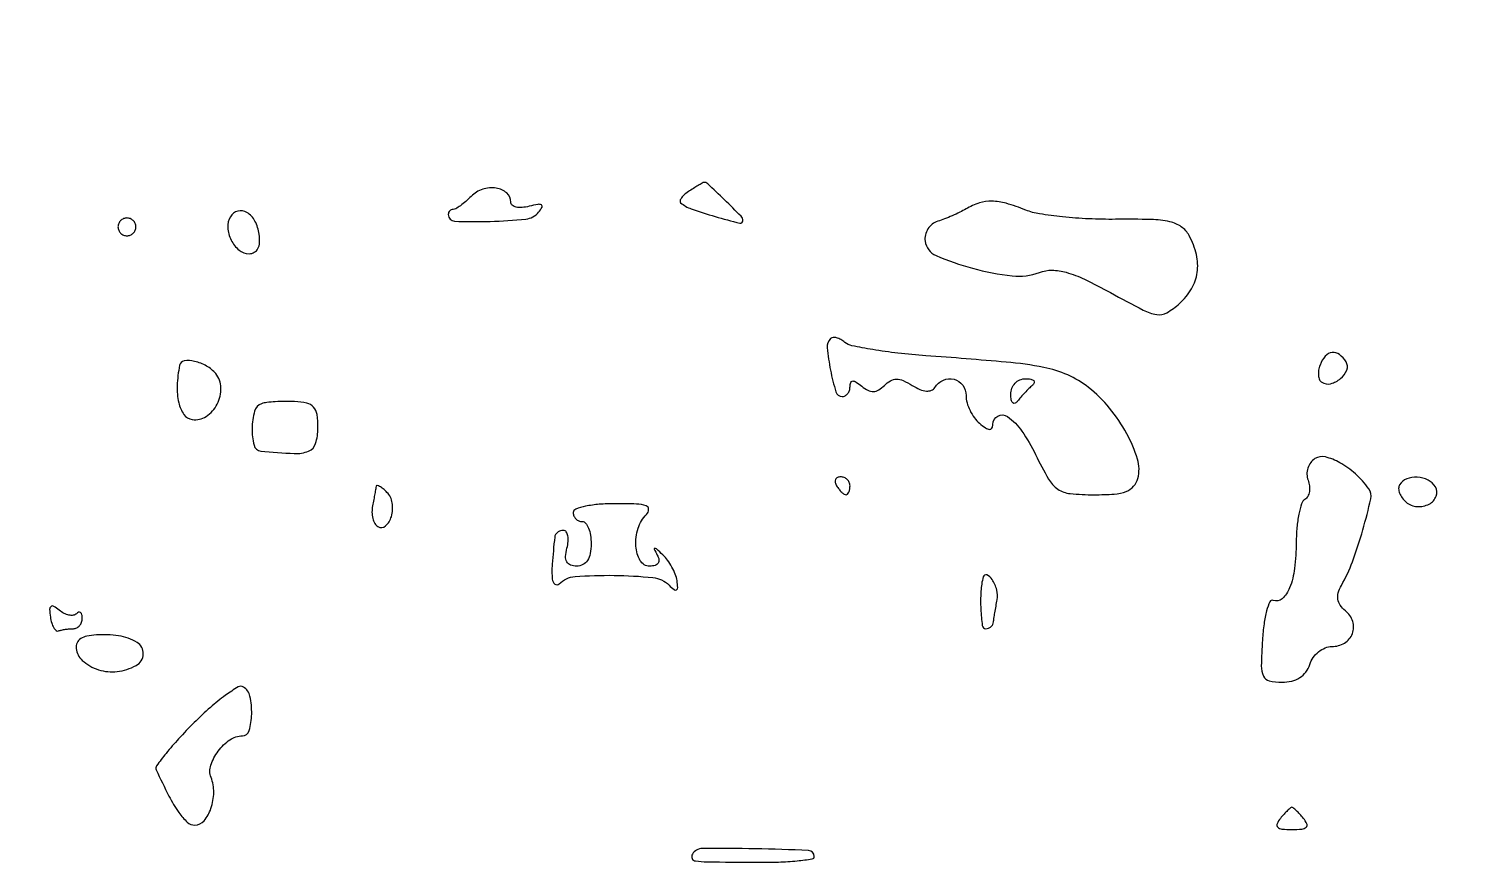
# Model space of a CAD drawing. Extents: x 0 to 5034, y 0 to 2560.
# Drawn here: x 486 to 648.6, y 166.6 to 260.2 of the extents above; entities that cross this region are included whole.
import ezdxf

# ---------------------------------------------------------------- set-up
doc = ezdxf.new("R2010")
doc.units = 0

msp = doc.modelspace()

# ---------------------------------------------------------------- linework, layer by layer
for points in [[(512, 263.248959, 0.000377), (537.766971, 263.219699, 0.000035), (601.115625, 263.199988, 0.000045), (676.65134, 263.188681, 0.000036), (758.5, 263.189695, -0.00005), (959.629134, 263.186606, -0.002021)], [(681.363324, 305.213055, 0.000053), (713.5, 305.453509, -0.000033), (745.636676, 305.695296, -0.00005)], [(629.432217, 304.843757, 0.000025), (653.559375, 305.012553, 0.000082)]]:
    msp.add_lwpolyline(points, format="xyb")
for points in [[(535.564653, 241.421796, -0.017704), (534.953667, 240.852612, -0.022915), (534.352697, 240.377697, -0.021557), (533.828564, 240.034426, -0.151978), (533.535714, 239.964286, 0.118432), (533.331138, 239.929338, 0.107298), (533.156163, 239.804754, 0.098623), (533.038082, 239.608507, 0.084839), (532.995905, 239.371047, 0.404766), (533.693616, 238.640931, 0.016538), (537.682114, 238.617796, 0.019104), (541.687564, 238.880432, 0.196054), (543.122234, 239.647283, 0.045404), (543.499318, 240.196133, 0.402032), (543.432318, 240.454979, 0.187403), (543.042292, 240.526955, 0.016942), (542.057151, 240.304694, -0.04458), (541.269115, 240.172118, -0.075887), (540.604288, 240.221345, -0.113511), (540.163458, 240.435079, -0.227111), (540, 240.77638, 0.215093), (539.539063, 241.798288, 0.145727), (538.362352, 242.343543, 0.11595), (536.850794, 242.212668, 0.117578)], [(560.02896, 242.03906, 0.032703), (559.498904, 241.653157, 0.05848), (559.128406, 241.262788, 0.090139), (558.961896, 240.92895, 0.293627), (559.02896, 240.70283, 0.094205), (560.207951, 240.022423, 0.013443), (562.87932, 239.1706, 0.007785), (565.651896, 238.41452, 0.489687), (566, 238.684724, 0.196982), (565.790195, 239.196608, 0.004818), (563.949215, 241.029489, 0.004359), (562.061534, 242.841106, 0.232221), (561.59699, 242.984687, 0.095773), (561.528105, 242.959733, 0.00104), (561.096373, 242.700593, 0.003224), (560.599784, 242.396733, 0.002087)], [(591, 240.013344, -0.018058), (590.304831, 239.643448, -0.010634), (589.449888, 239.249684, -0.01063), (588.577801, 238.892142, -0.017844), (587.829405, 238.634007, 0.093811), (587.210506, 238.309018, 0.083567), (586.723646, 237.768747, 0.083746), (586.441229, 237.100014, 0.094838), (586.41106, 236.405026, 0.258942), (587.637062, 234.800581, 0.036308), (591.716536, 233.362214, 0.039569), (596.170893, 232.51804, 0.117795), (599.231259, 232.906666, -0.094647), (600.630558, 233.149874, -0.06536), (602.225213, 232.913467, -0.042749), (604.268986, 232.136805, -0.013665), (607.161185, 230.64601, 0.00647), (610.851367, 228.676182, 0.080282), (612.356602, 228.182098, 0.170857), (613.493338, 228.390715, 0.053956), (614.911185, 229.419623, 0.075536), (616.254494, 231.065747, 0.098744), (616.895046, 232.895081, 0.094463), (616.798279, 234.892707, 0.063743), (615.983494, 237.030841, 0.118209), (615.113523, 238.0094, 0.098249), (613.834655, 238.569616, 0.048426), (611.719117, 238.825207, 0.008643), (607.733494, 238.849807, -0.014159), (604.757695, 238.901003, -0.014278), (601.797903, 239.120647, -0.014219), (599.234745, 239.458519, -0.054482), (597.6849, 239.884707, 0.023259), (595.484598, 240.640091, 0.066335), (593.887351, 240.884296, 0.083072), (592.49561, 240.678903, 0.053255)], [(496, 238, 0.099038), (496.076342, 237.618362, 0.097945), (496.29375, 237.29375, 0.097945), (496.618362, 237.076342, 0.099038), (497, 237, 0.099038), (497.381638, 237.076342, 0.097945), (497.70625, 237.29375, 0.097945), (497.923658, 237.618362, 0.099038), (498, 238, 0.099038), (497.923658, 238.381638, 0.097945), (497.70625, 238.70625, 0.097945), (497.381638, 238.923658, 0.099038), (497, 239, 0.099038), (496.618362, 238.923658, 0.097945), (496.29375, 238.70625, 0.097945), (496.076342, 238.381638, 0.099038)], [(508.588396, 239.143028, 0.156595), (508.288213, 237.931634, 0.100106), (508.67453, 236.521001, 0.102945), (509.564958, 235.401738, 0.175161), (510.67654, 235, 0.126735), (511.268044, 235.152376, 0.14655), (511.674149, 235.566588, 0.108102), (511.862209, 236.248429, 0.050004), (511.819551, 237.171672, 0.084109), (511.336955, 238.658158, 0.13614), (510.434495, 239.622308, 0.205272), (509.427403, 239.76721, 0.191077)], [(575.830348, 225.497015, 0.222462), (575.452856, 224.455124, 0.026206), (575.812714, 221.948526, 0.024605), (576.418857, 219.515794, 0.33067), (577.113499, 219, 0.125797), (577.451586, 219.086428, 0.100777), (577.73959, 219.329718, 0.090058), (577.933169, 219.693644, 0.07746), (578, 220.122445, -0.083765), (578.077135, 220.579636, -0.314423), (578.300146, 220.741297, -0.154756), (578.683802, 220.627184, -0.024141), (579.323794, 220.146238, 0.057325), (580.011535, 219.697419, 0.126736), (580.619904, 219.566764, 0.12796), (581.211819, 219.746701, 0.059005), (581.848753, 220.248753, -0.067072), (582.537441, 220.773879, -0.130374), (583.201337, 220.949229, -0.105166), (583.962151, 220.786574, -0.03453), (584.978599, 220.245438, 0.038296), (585.831673, 219.799482, 0.079315), (586.55868, 219.616291, 0.115599), (587.124224, 219.696931, 0.162768), (587.512657, 220.020479, -0.150804), (588.454209, 220.842743, -0.169227), (589.648747, 220.942407, -0.174036), (590.622879, 220.280737, -0.158692), (591, 219.122445, 0.067559), (591.109963, 218.312334, 0.044533), (591.440625, 217.430735, 0.044279), (591.925824, 216.614539, 0.063393), (592.5, 216, 0.024942), (593.191217, 215.48229, 0.128583), (593.638636, 215.325424, 0.300026), (593.898357, 215.467821, 0.122183), (594, 215.877555, -0.27683), (594.562692, 216.815983, -0.283474), (595.643328, 216.748978, -0.087871), (597.252489, 215.126004, -0.038414), (598.787737, 212.5, 0.017241), (600.235979, 209.763326, 0.112962), (601.283526, 208.630216, 0.126685), (602.665836, 208.129361, 0.023902), (605.370372, 208, 0.018647), (607.598265, 208.083116, 0.071341), (608.951212, 208.38143, 0.121861), (609.771491, 208.945008, 0.118172), (610.245853, 209.83214, 0.138901), (610.202153, 211.989088, 0.050353), (609.007432, 214.83937, 0.047435), (607.071608, 217.716036, 0.05492), (604.711162, 220.022975, 0.061986), (602.386308, 221.417801, 0.056039), (599.710437, 222.259101, 0.026396), (595.494245, 222.852724, 0.003493), (586.506116, 223.574321, -0.009577), (583.364217, 223.865078, -0.012938), (580.53786, 224.255615, -0.009959), (578.217593, 224.685266, -0.123042), (577.414106, 225.071285, 0.045669), (576.958055, 225.384258, 0.061972), (576.495901, 225.572281, 0.077754), (576.097516, 225.615235, 0.186521)], [(502.9, 222.5, 0.039153), (502.626364, 220.213904, 0.067381), (502.805472, 218.307914, 0.095479), (503.389847, 216.994527, 0.206891), (504.311285, 216.424818, 0.185609), (505.880727, 216.77794, 0.127829), (507.106899, 218.153162, 0.123758), (507.532092, 219.988761, 0.170135), (506.946949, 221.563922, 0.091287), (505.924652, 222.41803, 0.07178), (504.576712, 222.941808, 0.092891), (503.417911, 222.990573, 0.31763)], [(630.650663, 222.532025, 0.052515), (630.49115, 221.935939, 0.0638), (630.47433, 221.358368, 0.075783), (630.594901, 220.88537, 0.15532), (630.84142, 220.598008, 0.201697), (631.840733, 220.441329, 0.114471), (632.95006, 221.005503, 0.122857), (633.647708, 221.966627, 0.238621), (633.569098, 222.888197, 0.090551), (632.818057, 223.720393, 0.196846), (632.002606, 223.94369, 0.189342), (631.241545, 223.532165, 0.083805)], [(598.4283, 220.25, 0.019542), (598.02775, 219.890763, 0.01106), (597.569889, 219.426563, 0.011028), (597.128314, 218.937434, 0.017789), (596.776946, 218.5, -0.111066), (596.485745, 218.250498, -0.327207), (596.239691, 218.28649, -0.159858), (596.068396, 218.618706, -0.037587), (596.015313, 219.25, -0.092982), (596.13542, 219.922707, -0.098893), (596.490372, 220.489797, -0.101386), (597.027441, 220.867015, -0.102919), (597.666667, 221, -0.043317), (598.247958, 220.949546, -0.152297), (598.577897, 220.779687, -0.297449), (598.631514, 220.533999, -0.129577)], [(512.087565, 218.195855, 0.251078), (511.297221, 217.359399, 0.062216), (511.023475, 215.428098, 0.065285), (511.2371, 213.559876, 0.316718), (512, 212.9, 0.012166), (515.738971, 212.617777, 0.108464), (517.356039, 212.887164, 0.226474), (518.140214, 213.738758, 0.074832), (518.4, 215.464828, 0.035232), (518.29261, 216.986962, 0.145778), (517.912045, 217.815919, 0.158932), (517.161375, 218.261482, 0.044201), (515.787565, 218.444016, 0.013943), (514.707623, 218.46115, 0.013738), (513.623061, 218.418293, 0.013736), (512.676099, 218.328594, 0.050002)], [(630.081443, 212.050335, 0.096599), (629.602603, 211.607657, 0.081012), (629.288699, 210.990228, 0.079831), (629.184279, 210.296295, 0.089346), (629.310609, 209.63295, -0.06241), (629.469387, 208.989003, -0.070031), (629.454881, 208.351296, -0.080025), (629.276425, 207.81688, -0.134611), (628.956326, 207.473008, 0.178178), (628.583629, 206.997295, 0.027871), (628.276423, 205.824483, 0.028055), (628.060487, 204.339088, 0.021156), (627.984687, 202.690983, -0.02935), (627.801044, 199.74884, -0.064496), (627.244652, 197.568322, -0.114113), (626.406563, 196.358641, -0.281808), (625.388197, 196.16459, 0.399224), (625.025051, 196.011653, 0.037164), (624.671375, 195.006161, 0.031973), (624.375736, 193.547789, 0.018003), (624.195209, 191.75, 0.010116), (624.066914, 188.826006, 0.114076), (624.300001, 187.696772, 0.232167), (624.955499, 187.162541, 0.056954), (626.377821, 187, 0.058594), (627.482906, 187.12995, 0.084101), (628.388347, 187.514812, 0.091299), (629.064396, 188.146914, 0.082576), (629.5, 189, -0.076843), (629.879411, 189.764418, -0.068646), (630.484587, 190.4125, -0.071526), (631.215067, 190.850107, -0.099558), (631.960399, 191, 0.134827), (633.399241, 191.395172, 0.169471), (634.283179, 192.446819, 0.172802), (634.311663, 193.803432, 0.140117), (633.485342, 195.012165, -0.067775), (632.913919, 195.634558, -0.112987), (632.649696, 196.291569, -0.10906), (632.693082, 197.014851, -0.060179), (633.037431, 197.835278, 0.040519), (634.281611, 200.501503, 0.019917), (635.445165, 204.062811, 0.012602), (636.338448, 207.550181, 0.217962), (636.106541, 208.673104, 0.049691), (634.608082, 210.340227, 0.057172), (632.874233, 211.591459, 0.06777), (631.244407, 212.234049, 0.201096)], [(576.5, 209, 0.029505), (576.768994, 208.617226, 0.035638), (577.066025, 208.29375, 0.038439), (577.34829, 208.065539, 0.151918), (577.559017, 208, 0.210953), (577.727648, 208.07446, 0.081139), (577.870461, 208.29375, 0.061769), (577.967655, 208.617151, 0.042167), (578, 209, 0.105053), (577.918938, 209.381556, 0.099167), (577.688914, 209.70625, 0.09642), (577.345238, 209.923877, 0.093332), (576.940983, 210, 0.108972), (576.586039, 209.921712, 0.182303), (576.3746, 209.70625, 0.161196), (576.343488, 209.3821, 0.082592)], [(639.570027, 209.113307, 0.145583), (639.45673, 208.694895, 0.083255), (639.556803, 208.176849, 0.070878), (639.848797, 207.64041, 0.059591), (640.294549, 207.170509, 0.156341), (641.524845, 206.675467, 0.13977), (642.876477, 206.957005, 0.179955), (643.663267, 207.833357, 0.236538), (643.569098, 208.888197, 0.138169), (642.745141, 209.644515, 0.103313), (641.54882, 209.965489, 0.107721), (640.365179, 209.776435, 0.162463)], [(524.923489, 208.95, -0.003641), (524.875561, 208.680024, -0.000502), (524.771216, 208.119291, -0.000576), (524.646205, 207.455463, -0.000488), (524.512555, 206.753971, 0.052717), (524.452847, 206.044022, 0.056478), (524.546031, 205.354178, 0.063412), (524.76905, 204.785534, 0.129925), (525.096129, 204.440589, 0.328188), (525.975428, 204.511659, 0.148928), (526.623894, 205.545432, 0.101789), (526.719454, 207.092859, 0.162455), (526.132783, 208.267217, 0.022012), (525.692426, 208.670419, 0.045875), (525.31028, 208.935058, 0.083279), (525.041463, 209.032519, 0.418094)], [(547, 206, 0.099038), (547.076342, 205.618362, 0.097945), (547.29375, 205.29375, 0.097945), (547.618362, 205.076342, 0.099038), (548, 205, -0.226478), (548.382936, 204.817169, -0.074992), (548.70625, 204.265625, -0.057076), (548.926884, 203.457356, -0.038131), (549, 202.5, -0.046258), (548.899604, 201.417145, -0.097588), (548.588337, 200.636606, -0.129848), (548.075128, 200.169386, -0.120649), (547.383369, 200, -0.088371), (546.69025, 200.123467, -0.181411), (546.278546, 200.478405, -0.142059), (546.142964, 201.089991, -0.047964), (546.289749, 202, 0.040966), (546.424365, 202.766322, 0.070464), (546.392877, 203.4125, 0.106581), (546.210205, 203.842465, 0.24384), (545.90638, 204, 0.079728), (545.554, 203.943451, 0.083003), (545.242385, 203.779687, 0.089421), (545.018815, 203.536278, 0.114666), (544.918758, 203.25, 0.007854), (544.637453, 200.20739, 0.042918), (544.652804, 198.556579, 0.198732), (544.950139, 197.995671, 0.386831), (545.417756, 198.017756, -0.179425), (547.196116, 198.834053, -0.021831), (551.561826, 198.972053, -0.022085), (555.92326, 198.726599, -0.172948), (557.730699, 197.869301, 0.02671), (558.28284, 197.373196, 0.309091), (558.558151, 197.351392, 0.282331), (558.69675, 197.605133, 0.023837), (558.620576, 198.379424, 0.055805), (558.431558, 199.097987, 0.033078), (558.057875, 199.902468, 0.032755), (557.572635, 200.665428, 0.047776), (557.043173, 201.260123, 0.004463), (556.312324, 201.926054, 0.188712), (556.11788, 201.998577, 0.556277), (556.060252, 201.902319, 0.00953), (556.412313, 201.25, -0.087002), (556.594432, 200.735807, -0.193826), (556.506955, 200.337279, -0.175017), (556.155725, 200.083715, -0.069806), (555.559017, 200, -0.26942), (554.502674, 200.613749, -0.114571), (554.017592, 202.239485, -0.09099), (554.258166, 204.240368, -0.12166), (555.2, 205.8, 0.189643), (555.441926, 206.355767, 0.330343), (555.170833, 206.75, 0.073105), (554.074623, 206.954404, 0.0096), (551.7, 207, 0.020045), (549.898522, 206.927751, 0.032379), (548.380625, 206.70625, 0.034618), (547.272705, 206.389044, 0.315576)], [(592.918758, 198.809017, 0.049373), (592.658955, 197.1828, 0.027769), (592.650486, 195.181322, 0.019839), (592.817496, 193.350429, 0.376448), (593.216978, 193, 0.0925), (593.521773, 193.056874, 0.087346), (593.792463, 193.220313, 0.088738), (593.987785, 193.46367, 0.099743), (594.076511, 193.75, -0.012202), (594.127316, 194.150861, -0.003176), (594.228784, 194.792584, -0.003226), (594.353805, 195.522549, -0.003291), (594.487445, 196.246029, 0.116115), (594.442112, 197.325923, 0.069131), (593.925171, 198.511432, 0.156952), (593.338688, 199.015732, 0.456367)], [(488.425622, 194.305807, 0.035933), (488.574602, 193.631884, 0.061197), (488.805114, 193.103893, 0.090482), (489.075249, 192.792366, 0.266223), (489.345329, 192.75, -0.037164), (489.6667, 192.846072, -0.016562), (490.10144, 192.926562, -0.016288), (490.569191, 192.981721, -0.021205), (491, 193, 0.115918), (491.381441, 193.089636, 0.100475), (491.70625, 193.342708, 0.093242), (491.92427, 193.721133, 0.084383), (492, 194.166667, 0.057388), (491.953729, 194.56848, 0.172529), (491.806715, 194.79734, 0.253554), (491.592176, 194.832285, 0.113033), (491.342009, 194.675343, -0.163367), (490.995467, 194.50299, -0.084614), (490.506674, 194.518232, -0.069255), (489.953735, 194.712762, -0.054089), (489.422302, 195.064483, 0.035608), (488.811758, 195.501776, 0.309606), (488.495437, 195.485902, 0.245588), (488.344366, 195.163773, 0.025657)], [(491.837563, 191.899609, 0.293436), (491.306466, 190.789899, 0.178943), (491.999597, 189.453993, 0.107256), (493.816181, 188.403362, 0.107097), (495.905854, 188.199442, 0.095677), (498.032026, 188.8732, 0.263704), (498.834385, 190.160187, 0.274234), (498.132421, 191.465214, 0.09939), (496.073313, 192.202548, 0.026911), (494.82584, 192.317538, 0.027384), (493.58051, 192.296808, 0.02845), (492.505298, 192.158115, 0.092363)], [(504.526316, 182.473684, 0.010432), (502.794652, 180.66821, 0.016242), (501.387334, 179.034831, 0.010519), (500.316486, 177.648408, 0.274372), (500.270733, 177.197261, 0.010218), (501.70921, 174.256477, 0.033658), (502.823782, 172.408228, 0.053255), (503.763414, 171.328978, 0.18922), (504.601592, 171, 0.221383), (505.638074, 171.482569, 0.092715), (506.41387, 172.855234, 0.079071), (506.725238, 174.650776, 0.095362), (506.425548, 176.333424, -0.173516), (506.394377, 177.700548, -0.080954), (507.227726, 179.292041, -0.079474), (508.544661, 180.564585, -0.153602), (509.928571, 181, 0.335343), (510.697013, 181.580684, 0.06355), (510.97602, 183.43133, 0.05886), (510.785902, 185.429151, 0.20395), (510.052739, 186.467406, 0.280844), (509.454692, 186.470989, 0.021048), (508.038607, 185.535744, 0.024222), (506.349767, 184.18615, 0.01569)], [(626.207482, 171.75, 0.067294), (625.832783, 171.150135, 0.316493), (625.90499, 170.772811, 0.17039), (626.384486, 170.552244, 0.023404), (627.5, 170.5, 0.023404), (628.615514, 170.552244, 0.17039), (629.09501, 170.772811, 0.316493), (629.167217, 171.150135, 0.067294), (628.792518, 171.75, 0.011253), (628.376532, 172.228882, 0.016098), (627.98491, 172.632812, 0.011953), (627.646504, 172.944783, 0.182194), (627.5, 173, 0.182194), (627.353496, 172.944783, 0.011953), (627.01509, 172.632812, 0.016098), (626.623468, 172.228882, 0.011253)], [(560.344738, 167.75, 0.243578), (560.30826, 167.264511, 0.266162), (560.682283, 166.981545, 0.028863), (561.99526, 166.889874, 0.000862), (567.5, 166.833333, 0.010313), (569.992205, 166.863436, 0.017076), (572.090768, 167.003937, 0.011134), (573.756836, 167.210355, 0.372009), (574.000486, 167.492126, 0.402119), (573.364302, 168.156159, 0.005817), (567.392897, 168.338435, 0.006558), (561.451088, 168.372699, 0.258167)]]:
    msp.add_lwpolyline(points, format="xyb", close=True)

doc.saveas('drawing.dxf')
